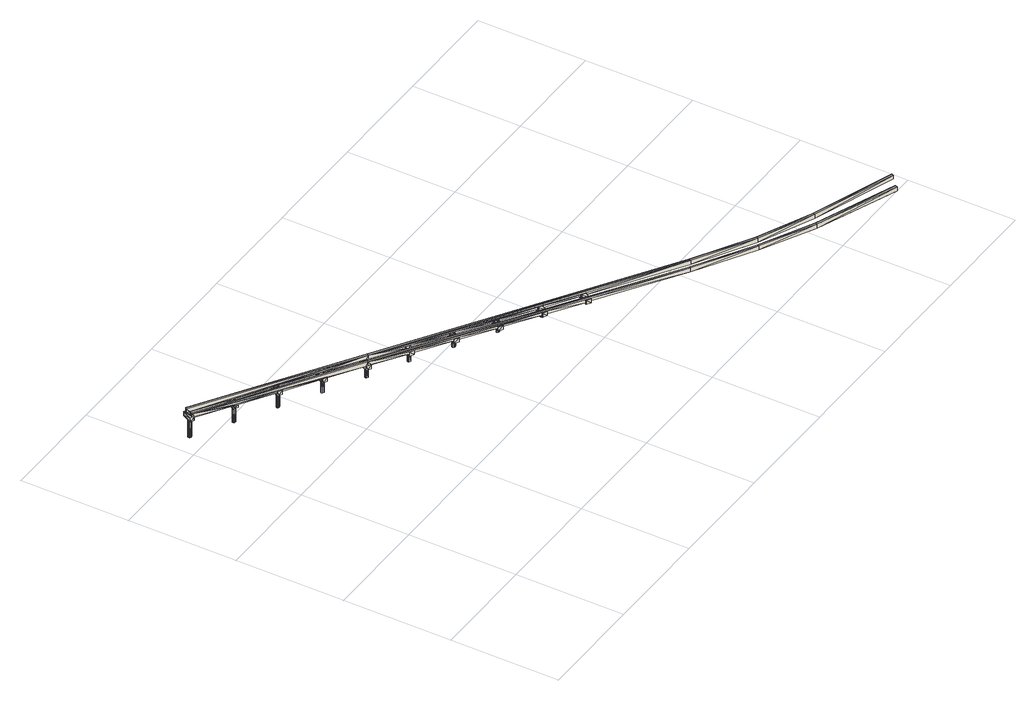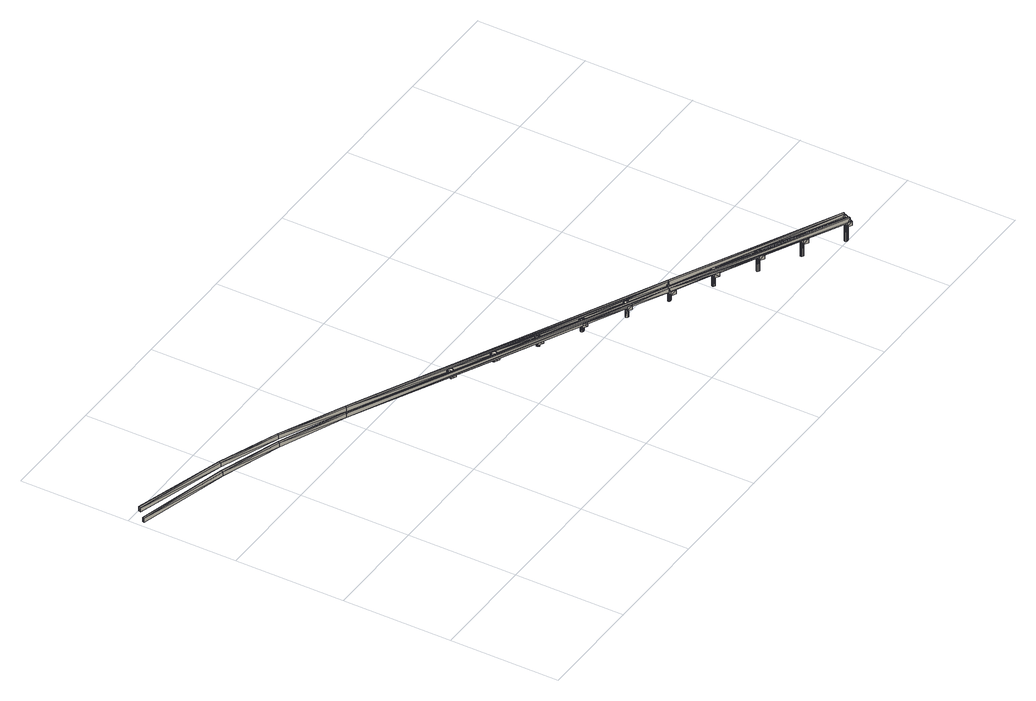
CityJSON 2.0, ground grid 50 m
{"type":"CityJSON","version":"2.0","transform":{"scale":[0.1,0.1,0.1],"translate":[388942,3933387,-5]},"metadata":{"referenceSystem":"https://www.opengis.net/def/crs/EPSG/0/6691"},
"CityObjects":{
"bridge1":{"type":"Bridge","children":["bridge1-1"],"geometry":[{"type":"MultiSurface","lod":"2","boundaries":[[[0,1,2]],[[3,4,5]],[[6,3,5]],[[7,8,9]],[[10,8,7]],[[11,12,13]],[[14,15,16]],[[17,18,19]],[[20,21,22]],[[21,23,22]],[[24,25,26]],[[27,28,29]],[[30,31,32]],[[33,34,35]],[[36,37,38]],[[39,40,41]],[[42,43,44]],[[45,4,46]],[[45,1,4]],[[4,1,47]],[[42,48,49]],[[50,48,42]],[[51,50,42]],[[46,52,4]],[[53,54,50]],[[55,56,57]],[[57,56,5]],[[9,57,5]],[[5,58,9]],[[9,58,8]],[[59,11,54]],[[13,11,59]],[[13,59,60]],[[61,13,60]],[[62,7,9]],[[61,13,63]],[[64,61,63]],[[65,7,66]],[[7,10,16]],[[66,7,16]],[[16,10,67]],[[12,68,69]],[[68,64,19]],[[68,19,69]],[[19,64,70]],[[15,71,16]],[[15,71,20]],[[71,22,20]],[[71,72,22]],[[73,74,75]],[[74,76,75]],[[75,76,77]],[[78,79,80]],[[81,79,78]],[[21,23,82]],[[82,23,83]],[[83,23,84]],[[79,81,85]],[[85,81,86]],[[87,88,83]],[[89,90,91]],[[92,87,93]],[[87,94,95]],[[93,87,95]],[[95,94,96]],[[97,98,99]],[[99,98,100]],[[101,102,103]],[[104,101,103]],[[98,105,100]],[[98,106,105]],[[103,107,104]],[[104,107,108]],[[105,106,109]],[[109,106,110]],[[107,111,108]],[[107,112,111]],[[111,112,113]],[[114,110,25]],[[115,110,114]],[[109,110,115]],[[29,111,112]],[[27,111,29]],[[116,111,27]],[[31,32,24]],[[32,26,24]],[[26,117,118]],[[32,117,26]],[[40,111,116]],[[119,34,28]],[[28,120,27]],[[34,120,28]],[[120,116,27]],[[34,120,35]],[[36,37,121]],[[37,30,121]],[[37,122,30]],[[30,122,123]],[[33,124,116]],[[124,125,116]],[[125,126,116]],[[127,124,126]],[[126,40,116]],[[128,38,129]],[[130,128,129]],[[38,131,132]],[[128,131,38]],[[127,133,126]],[[133,40,126]],[[89,134,135]],[[134,41,135]],[[136,137,138]],[[138,139,136]],[[140,141,142]],[[141,143,142]],[[144,138,137]],[[144,145,138]],[[146,147,141]],[[147,148,141]],[[148,143,141]],[[145,144,149]],[[150,145,149]],[[148,146,151]],[[152,148,151]],[[149,153,150]],[[150,153,154]],[[151,155,152]],[[151,156,155]],[[153,157,154]],[[153,158,157]],[[155,156,159]],[[159,156,160]],[[55,57,161]],[[57,162,161]],[[162,163,161]],[[8,58,164]],[[163,165,136]],[[166,139,167]],[[61,60,168]],[[60,169,170]],[[168,60,170]],[[137,136,171]],[[138,172,139]],[[140,173,141]],[[173,174,141]],[[143,175,142]],[[42,175,143]],[[169,42,143]],[[65,66,163]],[[66,176,163]],[[67,10,177]],[[176,165,163]],[[70,64,178]],[[178,64,179]],[[64,170,179]],[[170,169,143]],[[179,170,143]],[[15,20,171]],[[165,15,171]],[[72,180,22]],[[141,181,182]],[[77,76,183]],[[76,179,183]],[[183,179,143]],[[184,137,171]],[[184,185,137]],[[172,138,186]],[[186,138,187]],[[188,189,136]],[[2,139,190]],[[44,173,140]],[[175,191,142]],[[46,192,136]],[[189,46,136]],[[192,161,136]],[[45,46,189]],[[47,1,193]],[[51,42,194]],[[194,42,169]],[[161,163,136]],[[79,141,182]],[[81,78,143]],[[82,195,137]],[[185,82,137]],[[21,82,185]],[[195,196,137]],[[84,23,197]],[[187,138,198]],[[23,187,198]],[[86,81,199]],[[199,81,200]],[[81,143,200]],[[197,201,84]],[[196,202,137]],[[200,143,203]],[[92,93,196]],[[93,204,196]],[[96,94,205]],[[41,134,206]],[[134,200,203]],[[202,207,137]],[[208,138,209]],[[210,211,141]],[[130,129,202]],[[129,212,202]],[[207,213,137]],[[132,131,214]],[[138,215,209]],[[212,216,202]],[[211,217,141]],[[216,207,202]],[[36,121,216]],[[121,218,216]],[[123,122,219]],[[218,207,216]],[[137,213,144]],[[145,215,138]],[[141,217,146]],[[143,220,203]],[[148,220,143]],[[24,221,207]],[[31,24,207]],[[117,222,118]],[[221,213,207]],[[203,220,40]],[[110,213,25]],[[144,213,110]],[[109,115,145]],[[29,112,146]],[[217,29,146]],[[149,144,110]],[[106,149,110]],[[109,150,105]],[[145,150,109]],[[151,112,107]],[[146,112,151]],[[108,220,152]],[[220,148,152]],[[153,106,98]],[[149,106,153]],[[150,154,105]],[[156,107,103]],[[151,107,156]],[[155,104,108]],[[152,155,108]],[[153,98,158]],[[158,98,97]],[[154,157,100]],[[157,99,100]],[[156,103,160]],[[160,103,102]],[[104,159,101]],[[155,159,104]],[[158,97,157]],[[157,97,99]],[[159,102,101]],[[160,102,159]],[[44,49,173]],[[223,1,224]],[[194,169,51]],[[169,60,51]],[[225,166,10]],[[226,11,12]],[[170,61,168]],[[67,167,72]],[[227,91,89]],[[199,228,86]],[[213,24,25]],[[29,229,119]],[[211,33,34]],[[36,216,129]],[[230,231,132]],[[232,127,233]],[[234,130,202]],[[235,236,237]],[[193,1,223]],[[1,190,224]],[[48,238,173]],[[49,48,173]],[[238,174,173]],[[190,139,166]],[[224,190,166]],[[164,58,225]],[[58,224,166]],[[225,58,166]],[[11,239,174]],[[54,11,174]],[[239,226,174]],[[177,10,167]],[[10,166,167]],[[69,240,226]],[[12,69,226]],[[240,181,226]],[[174,226,141]],[[226,181,141]],[[172,180,72]],[[167,172,72]],[[75,181,73]],[[182,181,75]],[[197,23,198]],[[79,85,141]],[[85,241,141]],[[241,227,141]],[[198,138,208]],[[227,210,141]],[[204,202,196]],[[94,198,208]],[[89,135,227]],[[135,242,227]],[[242,210,227]],[[214,131,243]],[[131,208,244]],[[243,131,244]],[[127,232,210]],[[133,127,210]],[[232,233,210]],[[244,208,209]],[[233,211,210]],[[122,244,219]],[[219,244,209]],[[33,245,233]],[[124,33,233]],[[245,211,233]],[[209,222,117]],[[215,222,209]],[[34,119,211]],[[119,229,211]],[[229,217,211]],[[115,215,145]],[[146,112,113]],[[113,112,147]],[[154,100,105]],[[188,139,2]],[[136,139,188]],[[2,1,190]],[[44,142,191]],[[140,142,44]],[[246,46,52]],[[223,247,6]],[[248,53,174]],[[136,165,171]],[[8,10,225]],[[139,172,167]],[[61,64,170]],[[181,69,73]],[[172,249,250]],[[23,186,172]],[[186,187,23]],[[75,80,182]],[[80,79,182]],[[78,183,143]],[[196,82,92]],[[205,94,237]],[[237,94,208]],[[112,146,147]],[[147,146,113]],[[147,146,148]],[[220,111,40]],[[236,251,235]],[[41,40,203]],[[206,134,203]]],"semantics":{"surfaces":[{"type":"OuterCeilingSurface"},{"type":"OuterFloorSurface"},{"type":"WallSurface"}],"values":[0,0,0,0,0,0,0,0,0,0,0,0,0,0,0,0,0,0,0,0,0,0,0,0,0,0,0,0,0,0,0,0,0,0,0,0,0,0,0,0,0,0,0,0,0,0,0,0,0,0,0,0,0,0,0,0,0,0,0,0,0,0,0,0,0,0,0,0,0,0,0,0,0,0,0,0,0,0,0,0,0,0,0,0,0,0,0,0,0,0,0,0,0,0,0,0,0,0,0,0,0,0,0,0,0,0,0,0,0,0,0,1,1,1,1,1,1,1,1,1,1,1,1,1,1,1,1,1,1,1,1,1,2,2,2,2,2,2,2,2,2,2,2,2,2,2,2,2,2,2,2,2,2,2,2,2,2,2,2,2,2,2,2,2,2,2,2,2,2,2,2,2,2,2,2,2,2,2,2,2,2,2,2,2,2,2,2,2,2,2,2,2,2,2,2,2,2,2,2,2,2,2,2,2,2,2,2,2,2,2,2,2,2,2,2,2,2,2,2,2,2,2,2,2,2,2,2,2,2,2,2,2,2,2,2,2,2,2,2,2,2,2,2,2,2,2,2,2,2,2,2,2,2,2,2,2,2,2,2,2,2,2,2,2,2,2,2,2,2,2,2,2,2,2,2,2,2,2,2,2,2,2,2,2,2,2,2,2,2,2,2,2,2,2,2,2,2,2,2,2,2,2,2,2,2,2,2,2,2,2,2,2,2,2,2,2,2,2,2,2,2,2,2,2,2,2,2,2,2,2,2,2,2,2,2,2,2,2,2,2,2,2,2,2,2,2,2,2,2,2,2,2,2,2,2,2,2,2,2,2,2]}}]},
"bridge1-1":{"type":"BridgeConstructiveElement","parents":["bridge1"],"geometry":[{"type":"MultiSurface","lod":"2","boundaries":[[[252,253,58]],[[254,255,256]],[[255,257,258]],[[259,260,224]],[[261,262,263]],[[264,261,265]],[[266,264,265]],[[265,261,263]],[[267,174,238]],[[268,174,267]],[[58,54,259]],[[269,174,268]],[[259,174,269]],[[169,270,194]],[[253,60,58]],[[271,270,272]],[[273,270,169]],[[270,273,272]],[[272,60,253]],[[274,275,276]],[[277,275,274]],[[275,277,162]],[[162,277,163]],[[278,279,164]],[[280,277,274]],[[239,11,8]],[[164,239,8]],[[164,279,239]],[[276,57,281]],[[9,8,281]],[[282,283,284]],[[285,282,284]],[[284,283,286]],[[287,285,284]],[[8,13,281]],[[279,288,239]],[[289,290,291]],[[283,292,293]],[[294,285,287]],[[295,285,294]],[[288,296,239]],[[291,297,298]],[[290,297,291]],[[298,297,299]],[[292,300,301]],[[293,292,301]],[[166,302,303]],[[304,297,290]],[[168,305,281]],[[166,10,306]],[[306,302,166]],[[300,307,308]],[[301,300,308]],[[307,309,308]],[[308,309,310]],[[311,297,304]],[[296,226,239]],[[312,226,296]],[[313,64,280]],[[64,10,280]],[[306,10,12]],[[314,226,312]],[[306,226,314]],[[170,305,168]],[[226,306,12]],[[281,305,315]],[[316,305,170]],[[305,316,315]],[[315,64,313]],[[317,176,318]],[[319,317,318]],[[320,317,319]],[[317,320,176]],[[176,320,165]],[[321,320,319]],[[318,66,322]],[[240,69,67]],[[177,240,67]],[[323,324,325]],[[326,323,325]],[[325,324,327]],[[328,326,325]],[[16,67,322]],[[67,19,322]],[[177,167,240]],[[324,329,327]],[[330,326,328]],[[331,330,328]],[[320,321,15]],[[329,332,333]],[[333,332,334]],[[335,336,337]],[[334,332,338]],[[332,335,338]],[[338,335,337]],[[240,167,181]],[[339,76,321]],[[76,72,321]],[[167,72,73]],[[179,340,178]],[[341,340,179]],[[340,341,322]],[[322,341,342]],[[342,76,339]],[[343,344,345]],[[171,344,184]],[[184,344,346]],[[343,346,344]],[[347,348,180]],[[349,346,343]],[[345,20,350]],[[351,352,353]],[[354,351,353]],[[355,351,354]],[[356,357,358]],[[22,180,350]],[[348,359,180]],[[180,359,350]],[[352,360,361]],[[362,355,363]],[[363,355,354]],[[356,364,357]],[[365,75,366]],[[367,364,356]],[[367,356,368]],[[75,359,366]],[[360,369,370]],[[361,360,370]],[[187,371,372]],[[373,374,375]],[[376,373,375]],[[377,378,379]],[[380,377,379]],[[381,377,380]],[[379,378,382]],[[383,374,384]],[[374,188,385]],[[374,385,384]],[[386,381,380]],[[382,378,387]],[[378,388,387]],[[389,386,380]],[[188,44,385]],[[2,44,188]],[[390,386,389]],[[387,388,391]],[[388,392,391]],[[393,390,389]],[[190,173,2]],[[173,44,2]],[[391,392,394]],[[392,395,394]],[[395,390,394]],[[394,390,393]],[[44,191,385]],[[376,42,1]],[[396,42,376]],[[49,173,190]],[[1,49,190]],[[191,175,385]],[[385,397,384]],[[398,397,385]],[[175,398,385]],[[397,42,396]],[[192,399,400]],[[55,192,400]],[[401,402,193]],[[193,238,47]],[[193,402,238]],[[56,55,400]],[[252,56,400]],[[399,46,271]],[[46,4,271]],[[403,401,193]],[[223,403,193]],[[4,47,271]],[[404,405,406]],[[405,407,406]],[[408,405,404]],[[409,405,408]],[[47,50,271]],[[402,410,238]],[[256,411,412]],[[411,258,413]],[[406,407,414]],[[407,415,414]],[[416,409,408]],[[417,409,416]],[[410,267,238]],[[223,224,403]],[[411,255,258]],[[256,255,411]],[[414,415,266]],[[415,264,266]],[[262,417,263]],[[224,260,403]],[[50,51,271]],[[194,270,271]],[[418,75,365]],[[419,420,364]],[[367,419,364]],[[421,422,423]],[[369,421,424]],[[370,369,424]],[[425,371,187]],[[425,75,418]],[[77,359,75]],[[80,23,349]],[[78,80,349]],[[426,427,349]],[[182,75,425]],[[359,428,350]],[[427,359,77]],[[427,428,359]],[[428,427,426]],[[183,427,77]],[[429,430,431]],[[432,430,429]],[[195,430,196]],[[430,432,196]],[[197,241,84]],[[241,85,84]],[[433,82,434]],[[83,84,434]],[[84,85,434]],[[435,436,437]],[[438,435,437]],[[439,438,437]],[[436,440,441]],[[442,438,439]],[[443,442,439]],[[197,227,241]],[[198,227,197]],[[199,444,434]],[[440,445,446]],[[446,445,447]],[[448,449,450]],[[445,448,451]],[[447,445,451]],[[451,448,450]],[[452,134,429]],[[429,134,94]],[[94,89,198]],[[198,89,227]],[[134,89,94]],[[200,453,199]],[[453,444,199]],[[444,454,434]],[[453,454,444]],[[454,134,452]],[[455,93,456]],[[457,458,459]],[[458,455,459]],[[455,458,204]],[[204,458,202]],[[460,461,205]],[[456,93,462]],[[205,242,96]],[[242,135,96]],[[205,461,242]],[[237,463,205]],[[463,460,205]],[[96,135,462]],[[464,465,466]],[[467,464,468]],[[469,470,471]],[[461,472,242]],[[473,467,474]],[[470,475,471]],[[472,476,242]],[[458,457,130]],[[208,463,237]],[[477,470,478]],[[477,475,470]],[[479,480,481]],[[481,480,482]],[[208,483,463]],[[477,484,475]],[[457,485,131]],[[480,486,482]],[[486,487,488]],[[482,486,489]],[[490,484,477]],[[131,491,208]],[[491,483,208]],[[242,476,210]],[[476,492,210]],[[133,491,131]],[[493,483,210]],[[483,491,210]],[[492,493,210]],[[206,203,462]],[[462,203,494]],[[40,133,131]],[[485,40,131]],[[210,491,133]],[[494,40,485]],[[495,212,496]],[[495,497,212]],[[496,497,495]],[[498,497,496]],[[132,127,496]],[[212,497,216]],[[499,500,214]],[[496,127,501]],[[214,500,232]],[[232,127,132]],[[214,232,132]],[[502,499,214]],[[243,502,214]],[[503,504,505]],[[500,499,506]],[[499,507,506]],[[506,507,232]],[[497,498,36]],[[244,502,243]],[[508,507,499]],[[508,499,502]],[[509,510,511]],[[244,508,502]],[[512,513,507]],[[508,512,507]],[[510,514,515]],[[498,124,122]],[[516,508,244]],[[122,516,244]],[[232,507,233]],[[507,513,233]],[[125,124,498]],[[517,125,498]],[[124,516,122]],[[512,508,233]],[[508,516,233]],[[513,512,233]],[[126,125,501]],[[125,518,501]],[[233,516,124]],[[518,125,517]],[[519,520,218]],[[521,520,519]],[[520,522,218]],[[522,520,521]],[[33,523,123]],[[218,522,207]],[[524,523,33]],[[245,33,123]],[[219,245,123]],[[219,209,245]],[[31,207,521]],[[207,522,521]],[[525,526,527]],[[34,117,521]],[[245,209,211]],[[528,120,521]],[[209,117,34]],[[211,209,34]],[[116,120,524]],[[120,529,524]],[[529,120,528]],[[24,530,531]],[[531,530,532]],[[533,531,532]],[[531,533,221]],[[119,530,118]],[[533,213,221]],[[534,530,119]],[[229,119,118]],[[222,229,118]],[[222,215,229]],[[25,213,532]],[[213,533,532]],[[29,115,532]],[[229,215,217]],[[27,29,532]],[[535,27,532]],[[215,115,29]],[[217,215,29]],[[27,534,28]],[[536,534,27]],[[536,27,535]],[[537,0,2]],[[42,44,49]],[[175,42,397]],[[161,192,55]],[[52,56,5]],[[48,50,47]],[[174,53,54]],[[54,59,50]],[[60,51,59]],[[538,57,62]],[[57,62,9]],[[61,168,281]],[[13,12,63]],[[539,14,165]],[[165,14,15]],[[71,67,16]],[[72,67,71]],[[321,72,71]],[[69,73,19]],[[73,17,19]],[[340,540,18]],[[186,347,180]],[[77,75,80]],[[195,82,196]],[[87,82,92]],[[87,83,82]],[[201,88,84]],[[87,429,94]],[[541,91,227]],[[228,90,86]],[[221,24,213]],[[25,542,26]],[[542,118,26]],[[543,544,545]],[[546,547,548]],[[549,544,550]],[[551,552,548]],[[229,29,217]],[[28,119,29]],[[121,523,218]],[[553,123,32]],[[123,30,32]],[[245,33,211]],[[129,216,212]],[[214,230,132]],[[233,127,124]],[[130,234,554]],[[554,130,95]],[[130,128,95]],[[128,236,95]],[[251,236,128]],[[39,242,135]],[[242,39,555]],[[135,39,41]],[[203,41,206]],[[375,374,383]],[[189,188,374]],[[45,376,1]],[[42,49,1]],[[398,175,397]],[[238,48,47]],[[56,252,5]],[[5,252,58]],[[263,417,416]],[[224,58,259]],[[260,259,269]],[[59,54,58]],[[259,54,174]],[[273,169,272]],[[57,9,281]],[[225,303,164]],[[286,283,293]],[[277,280,65]],[[65,280,7]],[[225,166,303]],[[280,10,7]],[[309,295,310]],[[310,295,294]],[[13,61,281]],[[302,306,314]],[[316,170,315]],[[176,66,318]],[[66,16,322]],[[327,329,333]],[[15,321,71]],[[336,330,331]],[[337,336,331]],[[19,70,322]],[[181,167,73]],[[540,556,18]],[[344,171,345]],[[20,22,350]],[[353,352,557]],[[184,346,185]],[[557,352,361]],[[187,372,186]],[[23,21,349]],[[422,362,423]],[[423,362,363]],[[424,421,423]],[[187,23,425]],[[371,425,558]],[[425,23,80]],[[182,425,80]],[[82,83,434]],[[197,201,84]],[[437,436,441]],[[441,440,446]],[[92,429,87]],[[85,86,434]],[[449,442,443]],[[450,449,443]],[[90,86,91]],[[453,200,454]],[[93,96,462]],[[468,464,466]],[[466,465,559]],[[465,479,559]],[[474,467,468]],[[559,479,481]],[[202,458,130]],[[130,457,131]],[[135,41,462]],[[487,473,474]],[[488,487,474]],[[489,486,488]],[[212,129,496]],[[129,132,496]],[[504,560,561]],[[561,560,562]],[[505,504,561]],[[500,506,232]],[[560,509,562]],[[563,503,505]],[[562,509,511]],[[564,563,505]],[[216,497,36]],[[36,498,122]],[[127,126,501]],[[565,566,564]],[[566,563,564]],[[511,510,515]],[[514,566,565]],[[515,514,567]],[[567,514,565]],[[523,519,218]],[[123,523,121]],[[568,569,570]],[[571,568,570]],[[572,568,573]],[[573,568,571]],[[569,574,570]],[[575,572,573]],[[576,575,573]],[[570,574,577]],[[117,31,521]],[[116,524,33]],[[574,525,577]],[[578,575,576]],[[577,525,527]],[[579,578,576]],[[526,578,579]],[[527,526,580]],[[580,526,579]],[[120,34,521]],[[221,24,531]],[[118,530,24]],[[544,581,545]],[[550,544,543]],[[552,549,582]],[[115,25,532]],[[28,534,119]],[[583,584,585]],[[584,547,585]],[[585,547,546]],[[547,551,548]],[[379,382,383]],[[380,379,383]],[[373,189,374]],[[387,375,383]],[[382,387,383]],[[375,387,376]],[[384,380,383]],[[537,45,189]],[[378,377,388]],[[377,381,386]],[[189,373,45]],[[373,376,45]],[[388,377,395]],[[395,377,386]],[[389,380,384]],[[376,387,391]],[[393,389,384]],[[376,391,396]],[[390,395,386]],[[392,388,395]],[[394,393,384]],[[391,394,396]],[[396,394,384]],[[397,396,384]],[[43,42,175]],[[192,46,399]],[[192,46,246]],[[408,404,400]],[[404,406,400]],[[223,586,3]],[[4,52,5]],[[399,271,400]],[[400,414,252]],[[406,414,400]],[[3,6,223]],[[401,412,402]],[[412,411,402]],[[402,413,410]],[[411,413,402]],[[271,408,400]],[[405,409,417]],[[407,405,415]],[[256,412,401]],[[403,256,401]],[[410,413,267]],[[413,258,267]],[[416,408,271]],[[415,405,261]],[[261,405,417]],[[252,414,266]],[[267,258,268]],[[254,256,403]],[[260,254,403]],[[263,416,271]],[[258,257,268]],[[51,194,271]],[[252,266,253]],[[262,261,417]],[[264,415,261]],[[265,263,271]],[[268,255,269]],[[257,255,268]],[[269,255,260]],[[255,254,260]],[[253,265,271]],[[266,265,253]],[[59,51,50]],[[60,59,58]],[[272,253,271]],[[169,60,272]],[[275,162,276]],[[162,57,276]],[[162,57,538]],[[287,284,274]],[[284,286,274]],[[225,587,8]],[[276,281,274]],[[274,293,280]],[[286,293,274]],[[303,278,164]],[[11,13,8]],[[278,291,279]],[[289,291,278]],[[279,291,288]],[[291,298,288]],[[281,287,274]],[[283,282,292]],[[290,289,278]],[[303,290,278]],[[288,299,296]],[[298,299,288]],[[163,277,65]],[[292,282,309]],[[309,282,285]],[[294,287,281]],[[309,285,295]],[[280,293,301]],[[292,309,300]],[[310,294,281]],[[302,304,303]],[[304,290,303]],[[296,297,312]],[[299,297,296]],[[280,301,313]],[[308,310,281]],[[300,309,307]],[[297,311,312]],[[311,304,302]],[[314,311,302]],[[312,311,314]],[[313,308,281]],[[301,308,313]],[[239,11,226]],[[12,10,68]],[[68,10,64]],[[315,313,281]],[[170,64,315]],[[325,327,318]],[[328,325,318]],[[327,333,318]],[[333,319,318]],[[319,333,321]],[[322,328,318]],[[69,19,67]],[[167,177,67]],[[324,323,329]],[[336,323,326]],[[329,323,336]],[[165,320,15]],[[331,328,322]],[[336,326,330]],[[321,333,334]],[[329,336,332]],[[337,331,322]],[[321,334,339]],[[178,340,322]],[[70,178,322]],[[338,337,322]],[[332,336,335]],[[339,338,322]],[[334,338,339]],[[240,69,181]],[[73,72,74]],[[556,18,17]],[[74,72,76]],[[342,339,322]],[[341,179,342]],[[179,76,342]],[[171,20,345]],[[588,171,20]],[[353,557,343]],[[354,353,343]],[[21,588,20]],[[172,186,180]],[[345,350,343]],[[361,349,343]],[[557,361,343]],[[351,355,352]],[[356,358,348]],[[347,356,348]],[[358,357,348]],[[348,357,366]],[[588,21,185]],[[23,249,22]],[[23,249,172]],[[350,354,343]],[[352,355,362]],[[372,356,347]],[[372,347,186]],[[368,356,372]],[[366,364,365]],[[357,364,366]],[[366,359,348]],[[21,185,349]],[[185,346,349]],[[352,362,369]],[[352,369,360]],[[363,354,350]],[[361,370,349]],[[371,368,372]],[[367,368,371]],[[423,363,350]],[[364,420,365]],[[365,420,418]],[[369,362,421]],[[421,362,422]],[[370,426,349]],[[424,423,350]],[[419,367,371]],[[558,419,371]],[[420,419,418]],[[418,419,558]],[[370,424,426]],[[426,424,350]],[[558,425,418]],[[427,78,349]],[[428,426,350]],[[77,80,78]],[[77,183,78]],[[183,78,427]],[[195,82,431]],[[430,195,431]],[[431,82,433]],[[437,441,433]],[[439,437,433]],[[431,433,429]],[[433,441,446]],[[429,433,446]],[[434,439,433]],[[88,84,83]],[[435,438,436]],[[432,429,92]],[[196,432,92]],[[436,438,440]],[[443,439,434]],[[449,438,442]],[[440,438,449]],[[429,446,447]],[[86,199,434]],[[445,440,449]],[[450,443,434]],[[429,447,452]],[[451,450,434]],[[452,451,434]],[[445,449,448]],[[447,451,452]],[[454,452,434]],[[200,134,454]],[[114,25,115]],[[532,530,589]],[[532,589,585]],[[532,585,535]],[[590,118,542]],[[530,545,589]],[[590,591,118]],[[118,591,222]],[[26,118,24]],[[543,545,530]],[[545,581,589]],[[581,583,589]],[[581,584,583]],[[589,583,585]],[[550,543,530]],[[585,546,535]],[[544,549,581]],[[581,549,552]],[[581,552,584]],[[584,552,547]],[[547,552,551]],[[534,550,530]],[[582,549,550]],[[548,552,582]],[[535,546,534]],[[536,535,534]],[[546,548,534]],[[548,582,534]],[[582,550,534]],[[519,523,521]],[[32,31,117]],[[218,121,207]],[[207,121,31]],[[121,31,30]],[[523,527,521]],[[527,528,521]],[[577,527,523]],[[523,570,577]],[[219,123,592]],[[592,123,553]],[[30,123,121]],[[571,570,523]],[[569,525,574]],[[573,571,523]],[[569,526,525]],[[527,580,528]],[[568,572,569]],[[569,575,526]],[[569,572,575]],[[526,575,578]],[[524,573,523]],[[528,580,524]],[[529,528,524]],[[580,579,524]],[[579,576,524]],[[576,573,524]],[[37,36,122]],[[511,498,496]],[[511,515,498]],[[515,517,498]],[[129,36,38]],[[562,511,496]],[[231,132,37]],[[37,132,38]],[[561,562,496]],[[38,132,129]],[[560,510,509]],[[505,561,496]],[[560,514,510]],[[515,567,517]],[[504,503,560]],[[560,563,514]],[[560,503,563]],[[514,563,566]],[[501,505,496]],[[518,517,501]],[[517,567,501]],[[567,565,501]],[[564,505,501]],[[565,564,501]],[[124,593,126]],[[459,456,457]],[[128,130,131]],[[457,456,481]],[[459,455,456]],[[457,481,482]],[[204,93,455]],[[457,482,485]],[[456,559,481]],[[95,96,93]],[[466,559,456]],[[237,594,236]],[[463,478,460]],[[465,480,479]],[[478,470,460]],[[477,478,463]],[[483,477,463]],[[468,466,456]],[[470,469,461]],[[460,470,461]],[[482,489,485]],[[490,477,483]],[[493,490,483]],[[464,467,465]],[[465,473,480]],[[480,473,486]],[[465,467,473]],[[484,490,492]],[[461,471,472]],[[492,490,493]],[[469,471,461]],[[486,473,487]],[[462,468,456]],[[471,475,472]],[[472,475,476]],[[475,484,476]],[[476,484,492]],[[494,485,462]],[[485,489,462]],[[489,488,462]],[[488,474,462]],[[474,468,462]],[[203,40,494]],[[41,206,462]]]}]}
},
"vertices":[
[26,1513,174],[30,1521,174],[23,1525,179],[186,1433,165],[182,1426,165],[202,1415,164],[206,1422,164],[377,1319,154],[359,1334,155],[357,1330,155],[379,1323,154],[374,1358,156],[393,1347,155],[376,1363,156],[531,1226,145],[551,1214,144],[535,1232,145],[572,1249,145],[556,1267,146],[552,1260,146],[705,1127,135],[725,1116,134],[710,1135,135],[730,1124,134],[1574,633,80],[1594,622,79],[1576,636,80],[1619,663,83],[1599,674,84],[1614,655,83],[1404,735,91],[1422,720,90],[1424,724,90],[1422,764,94],[1441,753,93],[1427,773,94],[1247,819,101],[1250,824,101],[1230,835,102],[1093,951,114],[1098,959,114],[1078,970,115],[49,1554,175],[39,1560,179],[34,1551,179],[26,1512,174],[181,1424,165],[186,1432,165],[201,1456,166],[44,1545,175],[205,1463,166],[206,1465,166],[188,1421,165],[201,1457,166],[220,1445,165],[188,1420,165],[201,1413,164],[354,1326,155],[206,1421,164],[224,1452,165],[225,1454,165],[379,1367,156],[374,1315,154],[396,1352,155],[399,1356,155],[374,1314,154],[531,1225,145],[536,1234,145],[396,1351,155],[551,1258,146],[556,1266,146],[555,1221,144],[556,1223,144],[570,1247,145],[571,1249,145],[731,1156,136],[575,1255,145],[736,1164,136],[749,1157,135],[751,1144,135],[744,1148,135],[756,1153,135],[879,1028,124],[883,1036,124],[884,1037,124],[897,1061,126],[902,1070,126],[901,1025,123],[902,1027,123],[916,1051,125],[921,1060,125],[898,1061,126],[897,1018,123],[1053,929,113],[902,1026,123],[1057,935,113],[1059,937,113],[2921,1,6],[2526,135,25],[2924,11,6],[2529,145,25],[2978,61,8],[2975,52,8],[2573,174,27],[2576,184,27],[2272,258,40],[2268,249,40],[2310,278,40],[2314,287,40],[1994,406,54],[1989,397,54],[2033,429,58],[2028,420,58],[2030,425,58],[1596,624,79],[1599,630,79],[1427,772,94],[1427,728,90],[1580,642,80],[1594,666,84],[1446,761,93],[1402,731,91],[1252,827,101],[1407,740,91],[1267,852,104],[1271,858,104],[1251,870,105],[1247,863,105],[1077,924,112],[1227,830,102],[1073,918,112],[1078,926,112],[1233,839,102],[1093,950,114],[921,1059,125],[1073,962,115],[18,1516,194],[713,1122,155],[718,1131,155],[23,1525,194],[34,1551,196],[751,1144,155],[39,1559,196],[756,1153,155],[1989,397,74],[1994,406,74],[2028,420,78],[2030,425,78],[2032,429,78],[2268,249,60],[2272,258,60],[2310,278,60],[2314,287,60],[2526,135,45],[2529,145,45],[2576,184,47],[2573,174,47],[2924,11,26],[2921,1,26],[2978,61,28],[2975,52,28],[188,1420,168],[354,1326,161],[374,1314,161],[359,1334,161],[551,1214,149],[379,1323,161],[556,1223,149],[379,1367,161],[225,1454,168],[399,1356,161],[705,1127,136],[718,1131,136],[44,1545,179],[220,1445,168],[49,1554,179],[531,1225,149],[536,1234,149],[556,1266,149],[575,1255,149],[710,1135,136],[570,1247,149],[744,1148,136],[749,1157,136],[713,1122,136],[725,1116,136],[723,1128,136],[730,1124,136],[18,1516,179],[26,1512,179],[30,1521,179],[39,1559,179],[181,1424,168],[186,1432,168],[206,1465,168],[879,1028,133],[897,1018,133],[884,1037,133],[902,1026,133],[902,1070,133],[921,1059,133],[902,1027,133],[1073,918,123],[1098,959,123],[1053,929,123],[1059,937,123],[1078,970,123],[1422,720,104],[1078,926,123],[1427,728,104],[1093,950,123],[1441,753,104],[1227,830,110],[1594,622,93],[1233,839,110],[1599,630,93],[1247,819,110],[1614,655,93],[1402,731,104],[1407,740,104],[2032,429,58],[1574,633,93],[1580,642,93],[198,1426,168],[206,1421,168],[373,1327,161],[393,1347,161],[916,1051,133],[921,1060,133],[1594,666,93],[1252,828,110],[1252,828,101],[1247,863,110],[1267,852,110],[1054,929,123],[1078,927,123],[1059,938,113],[1068,932,123],[201,1456,168],[374,1358,161],[551,1258,149],[897,1061,133],[1073,962,123],[1243,833,110],[1252,827,110],[1422,764,104],[188,1421,168],[206,1422,168],[201,1457,168],[710,1136,135],[710,1136,136],[1078,927,112],
[201,1413,148],[212,1431,148],[208,1429,170],[210,1435,170],[203,1427,170],[208,1440,170],[203,1442,170],[212,1431,168],[208,1429,168],[210,1435,67],[208,1440,67],[208,1440,148],[208,1429,67],[210,1435,148],[208,1429,148],[203,1442,168],[208,1440,168],[210,1435,168],[208,1469,168],[208,1469,148],[228,1458,148],[228,1458,168],[359,1321,141],[353,1324,161],[353,1324,141],[373,1313,161],[370,1330,161],[368,1335,161],[373,1313,141],[380,1369,141],[368,1335,67],[370,1330,67],[368,1335,141],[370,1340,67],[370,1330,141],[370,1340,141],[370,1340,161],[370,1330,163],[375,1328,163],[368,1335,163],[375,1328,67],[375,1328,141],[375,1343,141],[375,1343,67],[375,1343,161],[381,1340,163],[370,1340,163],[375,1343,163],[380,1330,67],[381,1330,141],[381,1330,161],[375,1328,161],[381,1330,163],[380,1369,161],[384,1331,161],[383,1335,67],[383,1335,141],[381,1340,67],[381,1340,141],[383,1335,163],[381,1340,161],[384,1331,141],[383,1335,161],[400,1358,141],[400,1358,161],[529,1222,149],[529,1222,129],[533,1220,129],[549,1211,149],[549,1211,129],[556,1267,129],[543,1235,67],[546,1230,67],[543,1235,129],[546,1240,67],[546,1230,129],[546,1240,129],[551,1227,67],[551,1242,67],[551,1242,129],[556,1230,67],[551,1227,129],[556,1230,129],[558,1235,67],[556,1240,67],[556,1240,129],[558,1235,129],[561,1232,129],[556,1267,149],[576,1256,149],[576,1256,129],[710,1122,116],[704,1125,136],[704,1125,116],[724,1114,136],[720,1131,136],[718,1136,136],[724,1114,116],[731,1170,116],[718,1136,67],[720,1131,67],[718,1136,116],[720,1141,116],[720,1141,67],[720,1131,139],[720,1141,139],[718,1136,139],[731,1170,136],[725,1128,67],[725,1128,116],[726,1143,67],[726,1143,116],[726,1143,139],[726,1143,136],[720,1141,136],[731,1131,139],[725,1128,139],[731,1131,67],[731,1131,116],[731,1131,136],[725,1128,136],[25,1512,179],[9,1521,179],[10,1520,159],[25,1512,159],[20,1535,67],[22,1530,67],[20,1535,159],[22,1540,159],[22,1540,67],[22,1530,159],[9,1521,159],[33,1565,159],[33,1565,179],[27,1542,67],[27,1527,159],[27,1527,67],[27,1542,159],[33,1540,67],[33,1529,159],[33,1529,67],[33,1540,159],[35,1535,159],[35,1535,67],[36,1531,159],[50,1556,159],[50,1556,179],[181,1424,148],[187,1421,148],[197,1430,168],[195,1435,168],[203,1427,168],[195,1435,148],[195,1435,67],[197,1430,148],[197,1430,67],[198,1440,148],[198,1440,67],[198,1440,168],[195,1435,170],[197,1430,170],[198,1440,170],[203,1427,148],[203,1427,67],[203,1442,148],[203,1442,67],[731,1141,136],[733,1136,139],[731,1141,139],[733,1136,67],[731,1141,67],[731,1141,116],[733,1136,116],[735,1132,136],[735,1132,116],[751,1159,136],[751,1159,116],[897,1017,113],[878,1027,133],[878,1027,113],[897,1017,133],[879,1029,113],[903,1071,113],[894,1045,67],[896,1040,67],[894,1045,113],[896,1051,67],[896,1051,113],[901,1038,67],[896,1040,113],[901,1053,67],[901,1053,113],[903,1071,133],[907,1040,67],[901,1038,113],[907,1040,113],[909,1045,67],[907,1051,67],[907,1051,113],[909,1045,113],[911,1042,113],[922,1061,133],[922,1061,113],[1051,925,123],[1052,926,103],[1071,915,103],[1071,915,123],[1051,925,103],[1069,937,123],[1067,943,123],[1078,970,103],[1075,935,123],[1067,943,67],[1069,937,67],[1067,943,103],[1070,948,67],[1070,948,103],[1067,943,124],[1069,937,124],[1070,948,124],[1070,948,123],[1075,950,67],[1075,950,103],[1075,950,124],[1075,950,123],[1080,937,124],[1075,935,124],[1075,935,67],[1080,937,67],[1075,935,103],[1080,937,103],[1080,937,123],[1080,948,124],[1086,940,103],[1082,942,67],[1080,948,67],[1080,948,103],[1082,942,103],[1082,942,124],[1086,940,123],[1080,948,123],[1082,942,123],[1098,959,103],[1225,826,110],[1225,826,90],[1244,814,110],[1244,814,90],[1242,837,110],[1240,842,110],[1251,870,90],[1248,835,110],[1243,847,67],[1240,842,67],[1243,847,90],[1243,847,110],[1248,850,110],[1253,837,110],[1248,835,67],[1253,837,67],[1248,835,90],[1255,842,110],[1253,847,110],[1255,842,67],[1253,837,90],[1259,839,110],[1259,839,90],[1271,858,90],[1400,727,84],[1400,727,104],[1419,716,84],[1419,716,104],[1400,728,84],[1427,772,84],[1428,739,67],[1431,744,67],[1428,739,84],[1435,742,84],[1446,761,84],[1572,629,73],[1572,629,93],[1592,618,73],[1592,618,93],[1599,674,73],[1607,643,73],[1619,663,73],[18,1517,179],[374,1315,161],[531,1226,149],[575,1256,149],[898,1061,133],[1596,625,79],[1588,646,73],[1588,646,67],[1590,641,73],[1603,646,73],[1603,646,67],[1601,651,73],[1590,651,67],[1590,651,73],[1601,651,67],[1595,654,67],[1427,729,90],[1054,929,113],[1093,951,123],[575,1256,145],[720,1131,116],[733,1136,136],[1069,937,103],[1242,837,67],[1240,842,90],[1242,837,90],[1248,850,67],[1248,850,90],[1253,847,90],[1253,847,67],[1255,842,90],[1416,745,67],[1418,739,67],[1418,739,84],[1416,745,84],[1418,750,67],[1418,750,84],[1423,737,67],[1423,752,67],[1423,752,84],[1423,737,84],[1428,750,67],[1428,750,84],[1431,744,84],[1590,641,67],[1595,654,73],[1595,639,67],[1601,641,67],[1601,641,73],[186,1433,168],[360,1334,161],[714,1122,136],[1595,639,73],[1599,631,79],[1599,631,93],[1427,729,104],[1271,859,104],[1059,938,123]
]}
